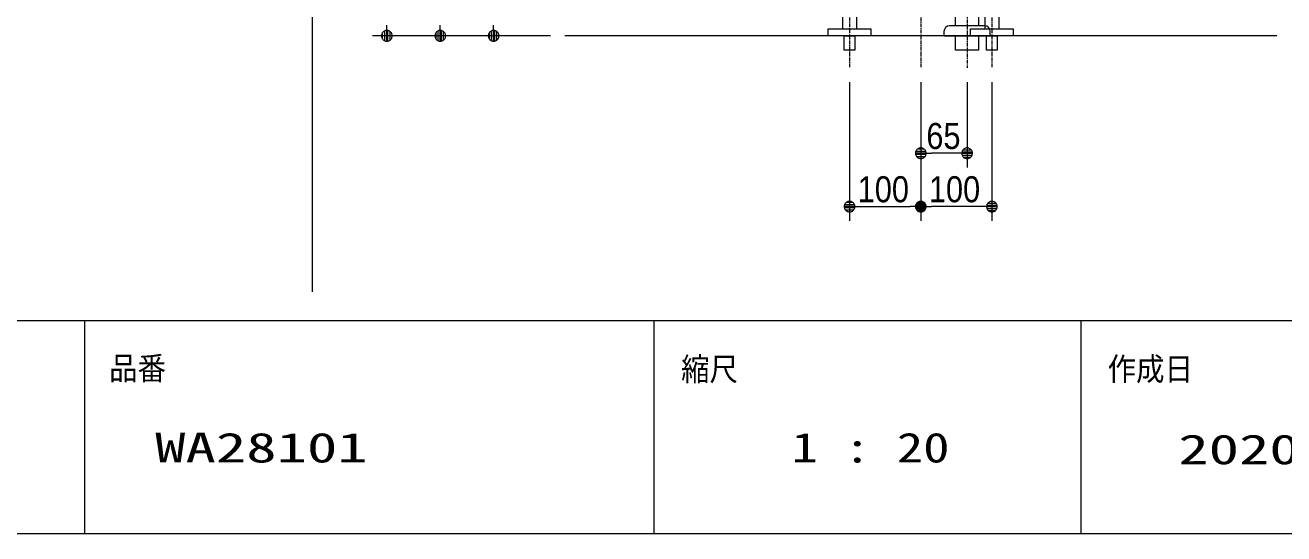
# Model space of a CAD drawing. Units: millimetres, scale not verified. Extents: x -6062 to 6062, y -3045 to 3045.
# Drawn here: x -771 to 998, y -2770 to -2055 of the extents above; entities that cross this region are included whole.
import ezdxf
from ezdxf.enums import TextEntityAlignment as Align

# ---------------------------------------------------------------- set-up
doc = ezdxf.new("R2010")
doc.units = ezdxf.units.MM
doc.header["$LTSCALE"] = 20
doc.linetypes.add('CHAIN1', pattern=[8, 5, -1, 1, -1])
for name, color, linetype, lineweight in [('0-0_1図面枠', 7, 'Continuous', 9), ('0-1_5ボウル・キャビネット', 7, 'Continuous', 9), ('0-2_2寸法-1', 7, 'Continuous', 9), ('0-3_0', 7, 'Continuous', 9), ('0-5_4給排水', 7, 'Continuous', 9)]:
    doc.layers.add(name, color=color, linetype=linetype, lineweight=lineweight)
doc.styles.add('ＭＳ ゴシック', font='')
doc.styles.add('ＭＳ Ｐゴシック', font='')
doc.styles.get('ＭＳ ゴシック').set_extended_font_data('MS Gothic')
doc.styles.get('ＭＳ Ｐゴシック').set_extended_font_data('MS PGothic')

# ---------------------------------------------------------------- blocks, each defined once
blk = doc.blocks.new('グループ-2')
at = {"layer": '0-0_1図面枠'}
for p, q in [((-80000, -49400), (80000, -49400)), ((22000, -49400), (22000, -55400)), ((38000, -49400), (38000, -55400)), ((50000, -49400), (50000, -55400))]:
    blk.add_line(p, q, dxfattribs=at)
blk.add_lwpolyline([(-80000, 55400), (80000, 55400), (80000, -55400), (-80000, -55400)], close=True, dxfattribs=at)
blk = doc.blocks.new('図面枠')
at = {"layer": '0-0_1図面枠'}
blk.add_blockref('グループ-2', (0, 0), dxfattribs=at)
at = {"layer": '0-0_1図面枠', "style": 'ＭＳ ゴシック'}
for s, height, width, p in [('品番', 650.9, 0.9, (22696.5, -51268.3)), ('縮尺', 650.9, 0.9, (38765.5, -51291.3)), ('作成日', 650.9, 0.9, (50749.9, -51287.2)), ('1 : 20', 836.9, 1.3, (41866.9, -53644.8))]:
    blk.add_text(s, height=height, dxfattribs=dict(at, width=width)).set_placement(p, align=Align.BOTTOM_LEFT)
blk = doc.blocks.new('グループ-4')
at = {"layer": '0-0_1図面枠'}
blk.add_line((28400, 41000), (28400, -48600), dxfattribs=at)
blk = doc.blocks.new('_Dot')
at = {"layer": '0-3_0'}
for p, q in [((-10, 0), (-20, 0)), ((9.78, 2), (-9.78, 2)), ((7.99, 6), (-7.99, 6)), ((9.16, -3.98), (-9.16, -3.98)), ((6, -7.98), (-6, -7.98))]:
    blk.add_line(p, q, dxfattribs=at)
for points in [[(10, 0), (9.92, 1.25), (9.69, 2.49), (9.3, 3.68), (8.76, 4.82), (8.09, 5.88), (7.29, 6.85), (6.37, 7.71), (5.36, 8.44), (4.26, 9.05), (3.09, 9.51), (1.87, 9.82), (0.63, 9.98), (-0.63, 9.98), (-1.87, 9.82), (-3.09, 9.51), (-4.26, 9.05), (-5.36, 8.44), (-6.37, 7.71), (-7.29, 6.85), (-8.09, 5.88), (-8.76, 4.82), (-9.3, 3.68), (-9.69, 2.49), (-9.92, 1.25), (-10, 0), (0, 0)], [(-10, 0), (-9.92, -1.25), (-9.69, -2.49), (-9.3, -3.68), (-8.76, -4.82), (-8.09, -5.88), (-7.29, -6.85), (-6.37, -7.71), (-5.36, -8.44), (-4.26, -9.05), (-3.09, -9.51), (-1.87, -9.82), (-0.63, -9.98), (0.63, -9.98), (1.87, -9.82), (3.09, -9.51), (4.26, -9.05), (5.36, -8.44), (6.37, -7.71), (7.29, -6.85), (8.09, -5.88), (8.76, -4.82), (9.3, -3.68), (9.69, -2.49), (9.92, -1.25), (10, 0), (0, 0)]]:
    blk.add_lwpolyline(points, close=True, dxfattribs=at)
blk = doc.blocks.new('グループ-34')
at = {"layer": '0-5_4給排水', "linetype": 'CHAIN1'}
for p, q in [((45500, -21220), (45500, -42300)), ((46800, -30230), (46800, -42300))]:
    blk.add_line(p, q, dxfattribs=at)
at = {"layer": '0-5_4給排水'}
blk.add_line((47450, -41306.7), (47450, -41280), dxfattribs=at)
for points in [[(47120, -31310), (47120, -41120), (46480, -41120), (46480, -31310)], [(46150, -41280), (46150, -41306.7), (46150, -41400), (47450, -41400), (47450, -41306.7)], [(47290, -41120), (47287.5, -41120), (46312.5, -41120), (46310, -41120)]]:
    blk.add_lwpolyline(points, dxfattribs=at)
blk.add_lwpolyline([(46480, -41400), (47120, -41400), (47120, -41800), (46480, -41800)], close=True, dxfattribs=at)
for centre, start, end in [((46310, -41280), 90, 180), ((47290, -41280), 0, 90)]:
    blk.add_arc(centre, 160, start, end, dxfattribs=at)
blk = doc.blocks.new('グループ-39')
at = {"layer": '0-5_4給排水', "linetype": 'CHAIN1'}
for p, q in [((43500, -40100), (43500, -42300)), ((47500, -40100), (47500, -42300))]:
    blk.add_line(p, q, dxfattribs=at)
at = {"layer": '0-5_4給排水'}
for points in [[(43300, -40600), (43300, -41200), (43700, -41200), (43700, -40600)], [(47300, -40600), (47300, -41200), (47700, -41200), (47700, -40600)]]:
    blk.add_lwpolyline(points, dxfattribs=at)
for points in [[(42900, -41200), (44100, -41200), (44100, -41400), (42900, -41400)], [(46900, -41200), (48100, -41200), (48100, -41400), (46900, -41400)], [(43350, -41400), (43650, -41400), (43650, -41800), (43350, -41800)], [(47350, -41400), (47650, -41400), (47650, -41800), (47350, -41800)]]:
    blk.add_lwpolyline(points, close=True, dxfattribs=at)

msp = doc.modelspace()

# ---------------------------------------------------------------- linework, layer by layer
at = {"layer": '0-1_5ボウル・キャビネット'}
msp.add_line((987.5, -2070), (-12.5, -2070), dxfattribs=at)
at = {"layer": '0-2_2寸法-1'}
for p, q in [((-207.5, -2070), (-282.5, -2070)), ((-132.5, -2070), (-207.5, -2070)), ((-32.5, -2070), (-132.5, -2070)), ((387.5, -2135), (387.5, -2330)), ((487.5, -2135), (487.5, -2255)), ((552.5, -2135), (552.5, -2255)), ((587.5, -2135), (587.5, -2330)), ((537.49, -2235), (502.51, -2235)), ((487.5, -2255), (487.5, -2330)), ((487.5, -2255), (487.5, -2330)), ((402.51, -2310), (472.49, -2310)), ((572.49, -2310), (502.51, -2310))]:
    msp.add_line(p, q, dxfattribs=at)

# ---------------------------------------------------------------- block references
at = {"layer": '0-0_1図面枠', "xscale": 0.05, "yscale": 0.05}
for name in ['図面枠', 'グループ-4']:
    msp.add_blockref(name, (-1787.5, 0), dxfattribs=at)
at = {"layer": '0-2_2寸法-1', "xscale": 0.7503418, "yscale": 0.7503418}
for p, rotation in [((-262.5, -2070), 270), ((-187.5, -2070), 270), ((-112.5, -2070), 270), ((487.5, -2235), 180), ((387.5, -2310), 180), ((487.5, -2310), 180)]:
    msp.add_blockref('_Dot', p, dxfattribs=dict(at, rotation=rotation))
for p in [(552.5, -2235), (487.5, -2310), (587.5, -2310)]:
    msp.add_blockref('_Dot', p, dxfattribs=at)
at = {"layer": '0-5_4給排水', "xscale": 0.05, "yscale": 0.05}
for name in ['グループ-34', 'グループ-39']:
    msp.add_blockref(name, (-1787.5, 0), dxfattribs=at)

# ---------------------------------------------------------------- texts
at = {"layer": '0-0_1図面枠', "style": 'ＭＳ ゴシック', "width": 1.5}
for s, p in [('WA28101', (-587.98, -2682.24)), ('2020/03/31', (849.28, -2684.72))]:
    msp.add_text(s, height=41.79, dxfattribs=at).set_placement(p, align=Align.BOTTOM_LEFT)
at = {"layer": '0-2_2寸法-1', "style": 'ＭＳ Ｐゴシック', "width": 0.9}
for s, p in [('65', (495.31, -2240.06)), ('100', (398.89, -2314.96)), ('100', (498.89, -2314.96))]:
    msp.add_text(s, height=36.66, dxfattribs=at).set_placement(p, align=Align.BOTTOM_LEFT)

doc.saveas('drawing.dxf')
